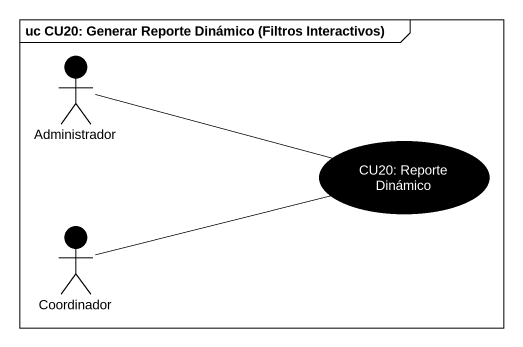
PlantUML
@startuml
mainframe uc CU20: Generar Reporte Dinámico (Filtros Interactivos)
actor Administrador #000000
usecase "CU20: Reporte Dinámico" as CU20_Reporte_Dinámico #000000
actor Coordinador #000000
Administrador -right- CU20_Reporte_Dinámico
Coordinador -right- CU20_Reporte_Dinámico
@enduml
